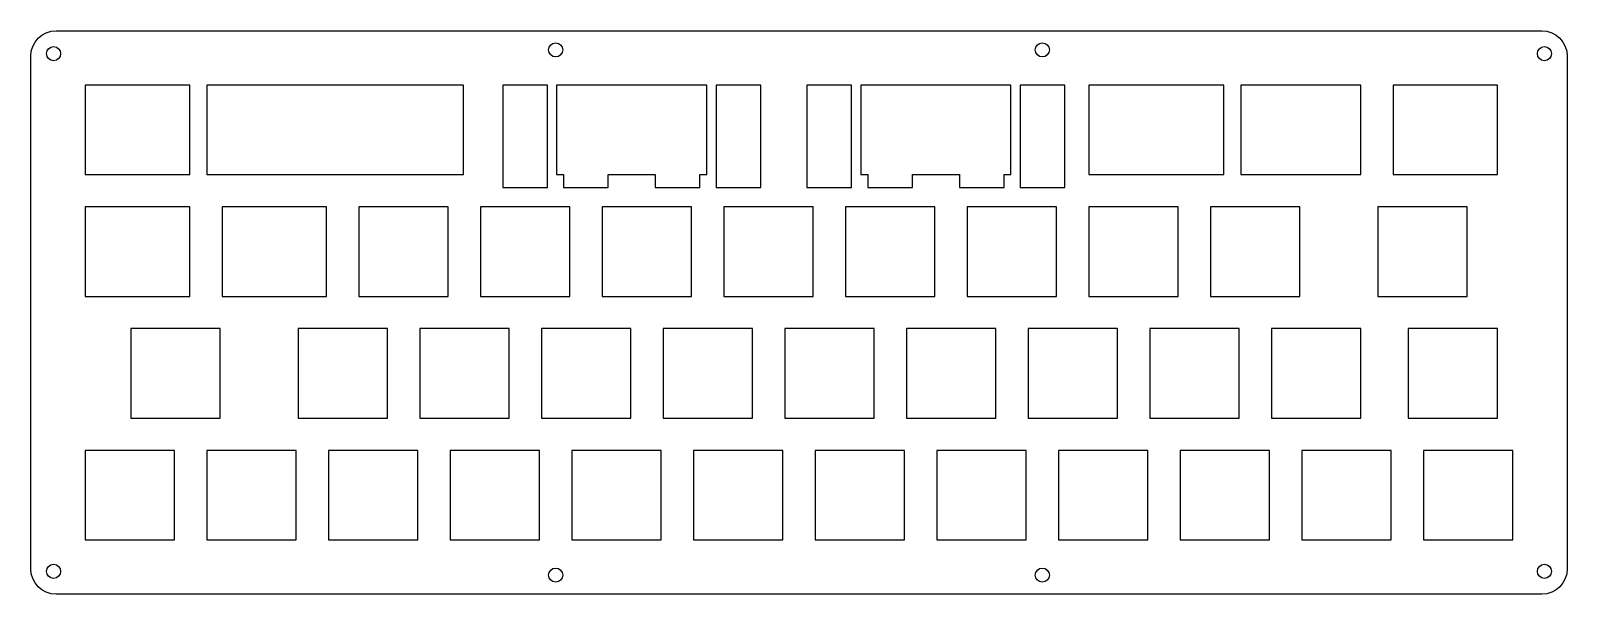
# Model space of a CAD drawing. Header units: millimetres. Extents: x -235 to 6, y -6 to 82.
import ezdxf

# ---------------------------------------------------------------- set-up
doc = ezdxf.new("R2010")
doc.units = ezdxf.units.MM
doc.layers.get('0').update_dxf_attribs({"linetype": 'CONTINUOUS'})

msp = doc.modelspace()

# ---------------------------------------------------------------- linework, layer by layer
msp.add_lwpolyline([(-230.6, -6, -0.414213562), (-234.6, -2), (-234.6, 78.2, -0.414213562), (-230.6, 82.2), (2, 82.2, -0.414213562), (6, 78.2), (6, -2, -0.414213562), (2, -6)], format="xyb", close=True)
for points in [[(-209.69375, 73.675), (-226.075, 73.675), (-226.075, 59.675), (-209.69375, 59.675)], [(-207.025, 59.675), (-166.83125, 59.675), (-166.83125, 73.675), (-207.025, 73.675)], [(-153.69425, 57.675), (-153.69425, 73.675), (-160.69425, 73.675), (-160.69425, 57.675)], [(-136.81825, 59.675), (-136.81825, 57.675), (-129.81825, 57.675), (-129.81825, 59.675), (-128.73125, 59.675), (-128.73125, 73.675), (-152.25625, 73.675), (-152.25625, 59.675), (-151.16925, 59.675), (-151.16925, 57.675), (-144.16925, 57.675), (-144.16925, 59.675)], [(-127.29325, 73.675), (-127.29325, 57.675), (-120.29325, 57.675), (-120.29325, 73.675)], [(-113.06925, 57.675), (-106.06925, 57.675), (-106.06925, 73.675), (-113.06925, 73.675)], [(-81.10625, 59.675), (-81.10625, 73.675), (-104.63125, 73.675), (-104.63125, 59.675), (-103.54425, 59.675), (-103.54425, 57.675), (-96.54425, 57.675), (-96.54425, 59.675), (-89.19325, 59.675), (-89.19325, 57.675), (-82.19325, 57.675), (-82.19325, 59.675)], [(-79.66825, 73.675), (-79.66825, 57.675), (-72.66825, 57.675), (-72.66825, 73.675)], [(-47.76875, 73.675), (-68.9125, 73.675), (-68.9125, 59.675), (-47.76875, 59.675)], [(-45.1, 59.675), (-26.3375, 59.675), (-26.3375, 73.675), (-45.1, 73.675)], [(-4.90625, 73.675), (-21.2875, 73.675), (-21.2875, 59.675), (-4.90625, 59.675)], [(-226.075, 40.625), (-209.69375, 40.625), (-209.69375, 54.625), (-226.075, 54.625)], [(-188.2625, 40.625), (-188.2625, 54.625), (-204.64375, 54.625), (-204.64375, 40.625)], [(-169.2125, 40.625), (-169.2125, 54.625), (-183.2125, 54.625), (-183.2125, 40.625)], [(-164.1625, 40.625), (-150.1625, 40.625), (-150.1625, 54.625), (-164.1625, 54.625)], [(-131.1125, 40.625), (-131.1125, 54.625), (-145.1125, 54.625), (-145.1125, 40.625)], [(-112.0625, 40.625), (-112.0625, 54.625), (-126.0625, 54.625), (-126.0625, 40.625)], [(-93.0125, 40.625), (-93.0125, 54.625), (-107.0125, 54.625), (-107.0125, 40.625)], [(-73.9625, 40.625), (-73.9625, 54.625), (-87.9625, 54.625), (-87.9625, 40.625)], [(-54.9125, 40.625), (-54.9125, 54.625), (-68.9125, 54.625), (-68.9125, 40.625)], [(-35.8625, 54.625), (-49.8625, 54.625), (-49.8625, 40.625), (-35.8625, 40.625)], [(-23.66875, 40.625), (-9.66875, 40.625), (-9.66875, 54.625), (-23.66875, 54.625)], [(-204.93125, 21.575), (-204.93125, 35.575), (-218.93125, 35.575), (-218.93125, 21.575)], [(-178.7375, 21.575), (-178.7375, 35.575), (-192.7375, 35.575), (-192.7375, 21.575)], [(-159.6875, 21.575), (-159.6875, 35.575), (-173.6875, 35.575), (-173.6875, 21.575)], [(-140.6375, 21.575), (-140.6375, 35.575), (-154.6375, 35.575), (-154.6375, 21.575)], [(-135.5875, 21.575), (-121.5875, 21.575), (-121.5875, 35.575), (-135.5875, 35.575)], [(-116.5375, 21.575), (-102.5375, 21.575), (-102.5375, 35.575), (-116.5375, 35.575)], [(-83.4875, 21.575), (-83.4875, 35.575), (-97.4875, 35.575), (-97.4875, 21.575)], [(-64.4375, 21.575), (-64.4375, 35.575), (-78.4375, 35.575), (-78.4375, 21.575)], [(-45.3875, 35.575), (-59.3875, 35.575), (-59.3875, 21.575), (-45.3875, 21.575)], [(-26.3375, 21.575), (-26.3375, 35.575), (-40.3375, 35.575), (-40.3375, 21.575)], [(-18.90625, 21.575), (-4.90625, 21.575), (-4.90625, 35.575), (-18.90625, 35.575)], [(-212.075, 2.525), (-212.075, 16.525), (-226.075, 16.525), (-226.075, 2.525)], [(-207.025, 16.525), (-207.025, 2.525), (-193.025, 2.525), (-193.025, 16.525)], [(-173.975, 16.525), (-187.975, 16.525), (-187.975, 2.525), (-173.975, 2.525)], [(-168.925, 2.525), (-154.925, 2.525), (-154.925, 16.525), (-168.925, 16.525)], [(-135.875, 16.525), (-149.875, 16.525), (-149.875, 2.525), (-135.875, 2.525)], [(-130.825, 16.525), (-130.825, 2.525), (-116.825, 2.525), (-116.825, 16.525)], [(-111.775, 16.525), (-111.775, 2.525), (-97.775, 2.525), (-97.775, 16.525)], [(-78.725, 2.525), (-78.725, 16.525), (-92.725, 16.525), (-92.725, 2.525)], [(-59.675, 2.525), (-59.675, 16.525), (-73.675, 16.525), (-73.675, 2.525)], [(-40.625, 2.525), (-40.625, 16.525), (-54.625, 16.525), (-54.625, 2.525)], [(-35.575, 2.525), (-21.575, 2.525), (-21.575, 16.525), (-35.575, 16.525)], [(-2.525, 16.525), (-16.525, 16.525), (-16.525, 2.525), (-2.525, 2.525)]]:
    msp.add_lwpolyline(points, close=True)
for centre in [(-231.01421, 78.61421), (-152.4, 79.2), (-76.2, 79.2), (2.41421, 78.61421), (-231.01421, -2.41421), (-152.4, -3), (-76.2, -3), (2.41421, -2.41421)]:
    msp.add_circle(centre, 1.1)

doc.saveas('drawing.dxf')
